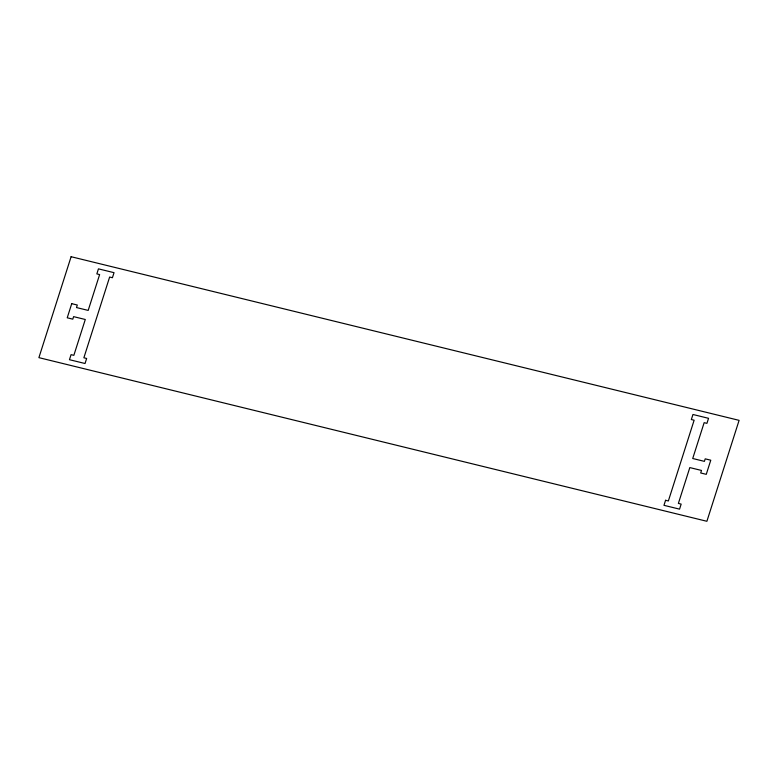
<?xml version="1.0" encoding="UTF-8"?>
<svg xmlns="http://www.w3.org/2000/svg" width="778" height="778" viewBox="0 0 778 778"><rect width="100%" height="100%" fill="white"/><g stroke="black" fill="none" stroke-linecap="round" stroke-linejoin="round"><path stroke-width="1.17" d="M71.109 256.711L38.9 357.647L706.891 521.289L739.1 420.353L71.109 256.711M71.732 303.663L67.229 317.794L72.792 319.155L73.599 316.636L85.288 319.495L73.852 355.332L71.07 354.651L69.456 359.699L85.045 363.511L86.65 358.464L83.868 357.783L109.64 277.036L112.421 277.717L114.035 272.67L98.446 268.857L96.842 273.895L99.623 274.585L88.186 310.412L76.497 307.553L77.304 305.025L71.732 303.663M665.579 500.283L663.965 505.33L679.554 509.143L681.158 504.105L678.377 503.415L689.814 467.588L701.503 470.447L700.696 472.975L706.268 474.337L710.771 460.206L705.208 458.845L704.401 461.364L692.712 458.505L704.148 422.668L706.93 423.349L708.544 418.311L692.955 414.489L691.341 419.536L694.132 420.217L668.36 500.964L665.579 500.283"/></g></svg>
